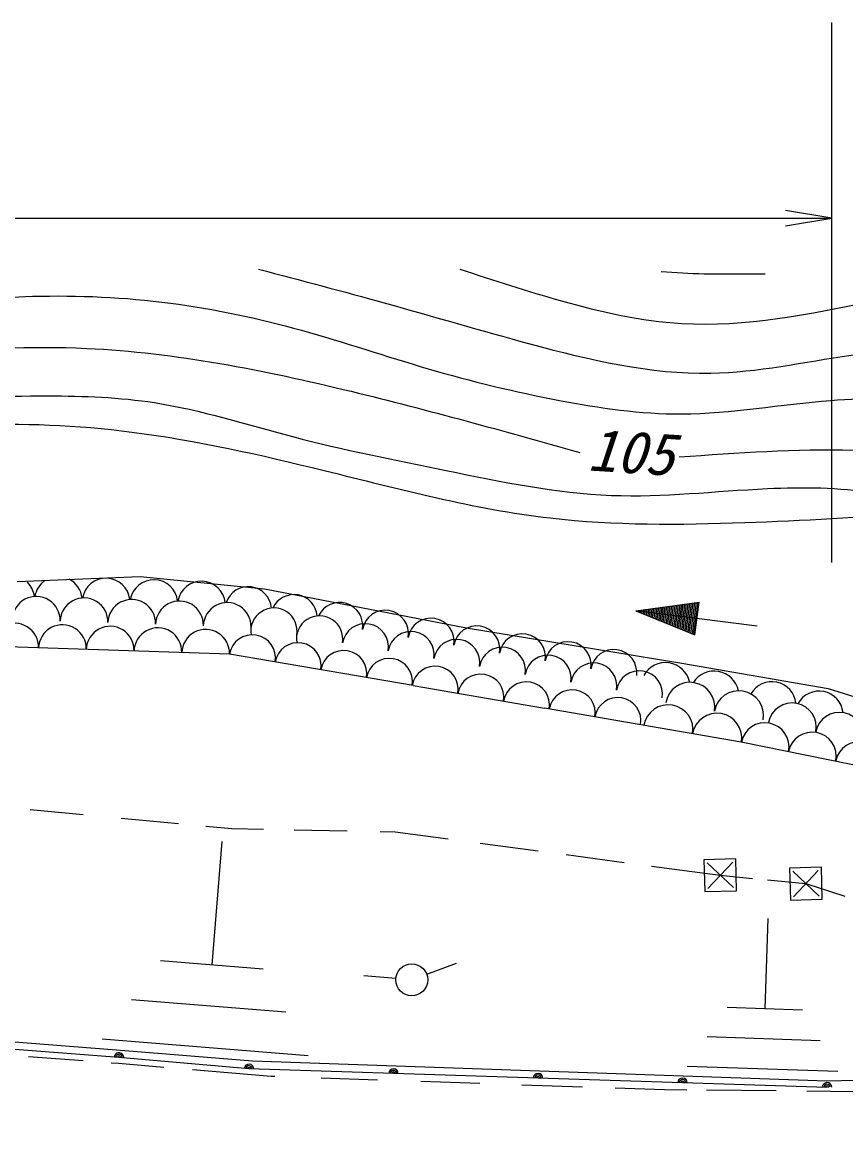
# Model space of a CAD drawing. Units: millimetres, scale not verified. Extents: x 40000 to 680000, y 20000 to 380000.
# Drawn here: x 336255 to 362029, y 301066 to 336162 of the extents above; entities that cross this region are included whole.
import ezdxf
from ezdxf.enums import TextEntityAlignment as Align

# ---------------------------------------------------------------- set-up
doc = ezdxf.new("R2010")
doc.units = ezdxf.units.MM
doc.header["$LTSCALE"] = 1000
doc.linetypes.add('CHAIN', pattern=[18.5, 12, -1.5, 3.5, -1.5])
for name, color, linetype, lineweight in [('M-BGD', 7, 'Continuous', 25), ('M-BMK', 2, 'CHAIN', 13), ('M-STR-STR3', 7, 'Continuous', 25)]:
    doc.layers.add(name, color=color, linetype=linetype, lineweight=lineweight)
doc.styles.add('ＭＳ ゴシック', font='')
doc.styles.get('ＭＳ ゴシック').set_extended_font_data('MS Gothic')

# ---------------------------------------------------------------- blocks, each defined once
blk = doc.blocks.new('open_arrow')
at = {"color": 0, "linetype": 'Continuous', "lineweight": -2}
blk.add_lwpolyline([(7.5, 1.25), (0, 0), (7.5, -1.25)], dxfattribs=at)

msp = doc.modelspace()

# ---------------------------------------------------------------- linework, layer by layer
at = {"layer": 'M-BGD'}
for p, q in [((336092, 318664), (339942, 318816)), ((339942, 318816), (343831, 318435)), ((343831, 318435), (350159, 317215)), ((355461, 317746), (357443, 318014)), ((357041, 317097), (357154, 317974)), ((357089, 317078), (357205, 317981)), ((357137, 317058), (357257, 317988)), ((357185, 317038), (357308, 317995)), ((357233, 317019), (357359, 318002)), ((357281, 316999), (357410, 318009)), ((357311, 316987), (357443, 318014)), ((359260, 317258), (355461, 317746)), ((355461, 317746), (357311, 316987)), ((355509, 317726), (355512, 317753)), ((355557, 317707), (355564, 317760)), ((355605, 317687), (355615, 317767)), ((355653, 317667), (355666, 317774)), ((355701, 317648), (355718, 317781)), ((355748, 317628), (355769, 317787)), ((355796, 317608), (355820, 317794)), ((355844, 317589), (355872, 317801)), ((355892, 317569), (355923, 317808)), ((355940, 317549), (355974, 317815)), ((355988, 317530), (356025, 317822)), ((356036, 317510), (356077, 317829)), ((356084, 317490), (356128, 317836)), ((356132, 317471), (356179, 317843)), ((356179, 317451), (356231, 317850)), ((356227, 317432), (356282, 317857)), ((356275, 317412), (356333, 317864)), ((356323, 317392), (356385, 317871)), ((356371, 317373), (356436, 317878)), ((356419, 317353), (356487, 317884)), ((356467, 317333), (356538, 317891)), ((356515, 317314), (356590, 317898)), ((356563, 317294), (356641, 317905)), ((356610, 317274), (356692, 317912)), ((356658, 317255), (356744, 317919)), ((356706, 317235), (356795, 317926)), ((356754, 317215), (356846, 317933)), ((356802, 317196), (356898, 317940)), ((356850, 317176), (356949, 317947)), ((356898, 317156), (357000, 317954)), ((356946, 317137), (357051, 317961)), ((356994, 317117), (357103, 317968)), ((350159, 317215), (356907, 316109)), ((342739, 316389), (335266, 316630)), ((348489, 315409), (342739, 316389)), ((356907, 316109), (361482, 315309)), ((348489, 315409), (352600, 314698)), ((361482, 315309), (363541, 314661)), ((358765, 313631), (352600, 314698)), ((364033, 312556), (358765, 313631)), ((336496, 311526), (338162, 311369)), ((339345, 311257), (341139, 311088)), ((341998, 311007), (342809, 310931)), ((342809, 310931), (343800, 310910)), ((344768, 310891), (346423, 310857)), ((347457, 310836), (347925, 310826)), ((347925, 310826), (349590, 310604)), ((342495, 310524), (342190, 306664)), ((350589, 310471), (352400, 310229)), ((353283, 310111), (355093, 309869)), ((358592, 309981), (357592, 309953)), ((357592, 309953), (357619, 308954)), ((358619, 308981), (358592, 309981)), ((355948, 309755), (358106, 309467)), ((357695, 309856), (358516, 309078)), ((358495, 309878), (357717, 309056)), ((361273, 309717), (360274, 309690)), ((360274, 309690), (360301, 308690)), ((360377, 309593), (361198, 308815)), ((361176, 309615), (360398, 308793)), ((361301, 308718), (361273, 309717)), ((358106, 309467), (359118, 309368)), ((359581, 309322), (360787, 309204)), ((360787, 309204), (362009, 308809)), ((357619, 308954), (358619, 308981)), ((360301, 308690), (361301, 308718)), ((359597, 308110), (359505, 305287)), ((343795, 306528), (340576, 306790)), ((348913, 306367), (349849, 306718)), ((347946, 306231), (346949, 306312)), ((344502, 305176), (339670, 305564)), ((360676, 305239), (358323, 305325)), ((339279, 303760), (331449, 304357)), ((331491, 304605), (339467, 303979)), ((345199, 303815), (338753, 304339)), ((361233, 304284), (357698, 304407)), ((339467, 303979), (343460, 303656)), ((336441, 303795), (338159, 303663)), ((339033, 303596), (339262, 303578)), ((343349, 303402), (339279, 303760)), ((343460, 303656), (361447, 303030)), ((339262, 303578), (340684, 303459)), ((341578, 303385), (344040, 303179)), ((361449, 302823), (343349, 303402)), ((361789, 303319), (357073, 303480)), ((344040, 303179), (344161, 303174)), ((345609, 303125), (347369, 303064)), ((348725, 303018), (350579, 302954)), ((351892, 302909), (353787, 302844)), ((361447, 303030), (363310, 303079)), ((354813, 302809), (356363, 302756)), ((356363, 302756), (357057, 302750)), ((357678, 302744), (359861, 302724)), ((360819, 302715), (362295, 302701))]:
    msp.add_line(p, q, dxfattribs=at)
msp.add_circle((348445, 306191), 500, dxfattribs=at)
for centre, radius, start, end in [((337380, 318063), 748, 6.1168, 63.305), ((338874, 318015), 748, 6.1168, 170.0724), ((340369, 317967), 748, 6.1168, 170.0724), ((335885, 318111), 748, 6.1168, 44.4688), ((337380, 318063), 748, 125.608, 170.0724), ((341863, 317919), 748, 6.1168, 170.0724), ((343326, 317772), 726, 4.3985, 161.6441), ((336689, 317446), 748, 358.1536, 178.1536), ((338184, 317398), 748, 358.1536, 178.1536), ((339678, 317350), 748, 358.1536, 178.1536), ((341173, 317301), 748, 358.1536, 178.1536), ((342667, 317253), 748, 358.1536, 178.1536), ((344756, 317526), 726, 4.3985, 155.1231), ((346186, 317280), 726, 350.248, 155.1231), ((344130, 317106), 726, 350.248, 189.1573), ((347617, 317034), 726, 350.248, 170.248), ((336014, 316606), 748, 358.1536, 178.1536), ((337508, 316558), 748, 358.1536, 178.1536), ((345560, 316860), 726, 350.248, 189.1573), ((346991, 316615), 726, 350.248, 170.248), ((349047, 316788), 726, 350.248, 170.248), ((350478, 316543), 726, 350.248, 170.248), ((339003, 316510), 748, 358.1536, 178.1536), ((340497, 316461), 748, 358.1536, 178.1536), ((341992, 316413), 748, 358.1536, 178.1536), ((343454, 316266), 726, 350.248, 170.248), ((348421, 316369), 726, 350.248, 170.248), ((351908, 316297), 726, 350.248, 170.248), ((344885, 316020), 726, 350.248, 170.248), ((349851, 316123), 726, 350.248, 170.248), ((351282, 315877), 726, 350.248, 170.248), ((353338, 316051), 726, 350.248, 170.248), ((346315, 315775), 726, 350.248, 170.248), ((347745, 315529), 726, 350.248, 170.248), ((352712, 315631), 726, 350.248, 170.248), ((354769, 315805), 726, 353.5444, 170.248), ((349176, 315283), 726, 350.248, 170.248), ((354142, 315385), 726, 350.248, 170.248), ((355573, 315140), 726, 350.248, 170.248), ((356391, 315347), 774, 11.7324, 151.4326), ((350606, 315037), 726, 350.248, 170.248), ((352036, 314791), 726, 350.248, 170.248), ((357916, 315084), 774, 11.7324, 147.6032), ((359722, 314770), 754, 6.1389, 150.4709), ((353467, 314545), 726, 350.248, 170.248), ((357161, 314731), 774, 350.1865, 170.1865), ((358686, 314467), 774, 350.1865, 170.1865), ((361200, 314476), 754, 6.1389, 151.3813), ((354897, 314300), 726, 350.248, 170.248), ((360357, 314105), 754, 348.7573, 168.7573), ((356478, 314027), 774, 350.1865, 170.1865), ((358003, 313763), 774, 350.1865, 170.1865), ((361836, 313811), 754, 348.7573, 168.7573), ((359505, 313484), 754, 348.7573, 168.7573), ((360983, 313190), 754, 348.7573, 168.7573), ((362462, 312896), 754, 348.7573, 168.7573), ((339279, 303760), 150, 354.9843, 175.6382), ((339279, 303760), 100, 354.9843, 175.6382), ((339279, 303760), 50, 354.9843, 175.6382), ((343349, 303402), 150, 358.168, 174.9843), ((343349, 303402), 100, 358.168, 174.9843), ((343349, 303402), 50, 358.168, 174.9843), ((347874, 303258), 150, 358.168, 178.168), ((347874, 303258), 100, 358.168, 178.168), ((347874, 303258), 50, 358.168, 178.168), ((352399, 303113), 150, 358.168, 178.168), ((352399, 303113), 100, 358.168, 178.168), ((352399, 303113), 50, 358.168, 178.168), ((356924, 302968), 150, 358.168, 178.168), ((356924, 302968), 100, 358.168, 178.168), ((356924, 302968), 50, 358.168, 178.168), ((361449, 302823), 150, 3.9626, 178.168), ((361449, 302823), 100, 3.9626, 178.168), ((361449, 302823), 50, 3.9626, 178.168)]:
    msp.add_arc(centre, radius, start, end, dxfattribs=at)
for points, knots in [([(343649, 328438), (344974, 328090), (346299, 327742), (347614, 327376), (349123, 326956), (350619, 326513), (352146, 326101), (354008, 325599), (355916, 325144), (357811, 325181), (359272, 325209), (360725, 325530), (362201, 325747), (363571, 325948), (364961, 326059), (366308, 325818), (367351, 325631), (368368, 325233), (369282, 324685), (370258, 324099), (371116, 323342), (372044, 322702), (374354, 321108), (377093, 320241), (379833, 319374)], [0, 0, 0, 0, 1, 1, 1, 2, 2, 2, 3, 3, 3, 4, 4, 4, 5, 5, 5, 6, 6, 6, 7, 7, 7, 8, 8, 8, 8]), ([(349951, 328438), (351006, 328093), (352061, 327748), (353137, 327446), (354369, 327102), (355628, 326814), (356890, 326738), (358893, 326618), (360901, 327032), (362909, 327446)], [0, 0, 0, 0, 1, 1, 1, 2, 2, 2, 3, 3, 3, 3]), ([(356253, 328367), (356701, 328337), (357150, 328307), (357598, 328296), (358023, 328286), (358448, 328294), (358873, 328296), (359085, 328297), (359298, 328297), (359510, 328296)], [0, 0, 0, 0, 1, 1, 1, 2, 2, 2, 3, 3, 3, 3]), ([(308173, 325605), (309635, 325420), (311097, 325236), (312563, 325110), (313881, 324997), (315203, 324931), (316529, 324897), (318184, 324855), (319844, 324860), (321485, 325039), (323057, 325210), (324611, 325540), (326159, 325889), (328490, 326414), (330808, 326982), (333169, 327305), (334295, 327459), (335430, 327556), (336568, 327588), (338010, 327628), (339457, 327562), (340887, 327376), (342274, 327195), (343646, 326900), (344994, 326526), (346326, 326156), (347635, 325709), (348960, 325322), (350310, 324928), (351678, 324597), (353067, 324331), (354331, 324089), (355613, 323900), (356890, 323906), (358449, 323913), (360001, 324210), (361564, 324331), (362719, 324421), (363881, 324414), (365033, 324260), (366469, 324068), (367891, 323646), (369140, 322915), (369987, 322420), (370754, 321783), (371619, 321357), (372704, 320822), (373943, 320620), (375088, 320153), (375949, 319802), (376757, 319301), (377638, 319091), (378317, 318929), (379039, 318939), (379762, 318949)], [0, 0, 0, 0, 1, 1, 1, 2, 2, 2, 3, 3, 3, 4, 4, 4, 5, 5, 5, 6, 6, 6, 7, 7, 7, 8, 8, 8, 9, 9, 9, 10, 10, 10, 11, 11, 11, 12, 12, 12, 13, 13, 13, 14, 14, 14, 15, 15, 15, 16, 16, 16, 17, 17, 17, 18, 18, 18, 18]), ([(304278, 324756), (305954, 324548), (307630, 324340), (309306, 324118), (310814, 323919), (312322, 323708), (313838, 323623), (315958, 323504), (318091, 323631), (320211, 323835), (322348, 324041), (324471, 324326), (326584, 324685), (328729, 325049), (330863, 325491), (333027, 325747), (334765, 325953), (336522, 326040), (338267, 325959), (341061, 325831), (343826, 325275), (346552, 324614), (348956, 324031), (351330, 323367), (353704, 322702)], [0, 0, 0, 0, 1, 1, 1, 2, 2, 2, 3, 3, 3, 4, 4, 4, 5, 5, 5, 6, 6, 6, 7, 7, 7, 8, 8, 8, 8]), ([(300101, 323764), (301938, 323456), (303776, 323147), (305624, 322915), (307528, 322675), (309443, 322515), (311359, 322419), (312798, 322347), (314237, 322310), (315679, 322277), (317357, 322240), (319039, 322209), (320706, 322348), (322513, 322499), (324301, 322850), (326088, 323198), (328253, 323619), (330417, 324036), (332602, 324260), (334081, 324412), (335570, 324476), (337063, 324472), (338178, 324470), (339296, 324430), (340392, 324260), (341853, 324033), (343275, 323574), (344711, 323198), (346302, 322781), (347910, 322465), (349526, 322136), (351240, 321787), (352963, 321423), (354695, 321357), (356315, 321295), (357943, 321492), (359581, 321569), (360697, 321622), (361818, 321618), (362909, 321428), (363505, 321323), (364092, 321163), (364679, 321003)], [0, 0, 0, 0, 1, 1, 1, 2, 2, 2, 3, 3, 3, 4, 4, 4, 5, 5, 5, 6, 6, 6, 7, 7, 7, 8, 8, 8, 9, 9, 9, 10, 10, 10, 11, 11, 11, 12, 12, 12, 13, 13, 13, 14, 14, 14, 14]), ([(296489, 323056), (298369, 322630), (300249, 322203), (302154, 321994), (303866, 321807), (305598, 321795), (307323, 321711), (309262, 321616), (311192, 321429), (313130, 321357), (315159, 321281), (317196, 321331), (319219, 321498), (322426, 321763), (325598, 322321), (328779, 322844), (330683, 323157), (332590, 323457), (334514, 323552), (336237, 323637), (337972, 323558), (339683, 323339), (341714, 323081), (343710, 322627), (345702, 322136), (348051, 321557), (350394, 320925), (352783, 320649), (354795, 320416), (356839, 320434), (358873, 320507), (360696, 320572), (362511, 320681), (364325, 320790)], [0, 0, 0, 0, 1, 1, 1, 2, 2, 2, 3, 3, 3, 4, 4, 4, 5, 5, 5, 6, 6, 6, 7, 7, 7, 8, 8, 8, 9, 9, 9, 10, 10, 10, 11, 11, 11, 11]), ([(356819, 322561), (358650, 322691), (360481, 322822), (362272, 322773), (363577, 322738), (364861, 322607), (366237, 322490), (367069, 322419), (367935, 322353), (368574, 321923), (369239, 321476), (369658, 320634), (370273, 320082), (371224, 319229), (372643, 319071), (373955, 318878), (375184, 318698), (376319, 318488), (377496, 318100), (378199, 317867), (378917, 317571), (379620, 317675), (379810, 317703), (379998, 317759), (380187, 317816)], [0, 0, 0, 0, 1, 1, 1, 2, 2, 2, 3, 3, 3, 4, 4, 4, 5, 5, 5, 6, 6, 6, 7, 7, 7, 8, 8, 8, 8])]:
    msp.add_open_spline(points, degree=3, knots=knots, dxfattribs=at)
at = {"layer": 'M-BMK'}
msp.add_open_spline([(267258, 295184), (273047, 296335), (278835, 297486), (284661, 298435), (291247, 299508), (297882, 300323), (304539, 300750), (311188, 301176), (317859, 301215), (324523, 301019), (331190, 300822), (337850, 300390), (344465, 299579), (348878, 299037), (353271, 298327), (357647, 297537), (358377, 297405), (359106, 297271), (359833, 297129), (360561, 296988), (361288, 296839), (362014, 296685), (362802, 296519), (363589, 296346), (364376, 296174)], degree=3, knots=[0, 0, 0, 0, 1, 1, 1, 2, 2, 2, 3, 3, 3, 4, 4, 4, 5, 5, 5, 6, 6, 6, 7, 7, 7, 8, 8, 8, 8], dxfattribs=at)
at = {"layer": 'M-STR-STR3'}
for p, q in [((361599, 319259), (361599, 336162)), ((185796, 330033), (361599, 330033))]:
    msp.add_line(p, q, dxfattribs=at)

# ---------------------------------------------------------------- block references
at = {"layer": 'M-STR-STR3', "xscale": 193, "yscale": 193, "rotation": 180}
msp.add_blockref('open_arrow', (361599, 330033), dxfattribs=at)

# ---------------------------------------------------------------- texts
at = {"layer": 'M-BGD', "style": 'ＭＳ ゴシック', "oblique": 15}
msp.add_text('105', height=1320, rotation=356.379, dxfattribs=at).set_placement((353975, 322798), align=Align.MIDDLE_LEFT)

doc.saveas('drawing.dxf')
